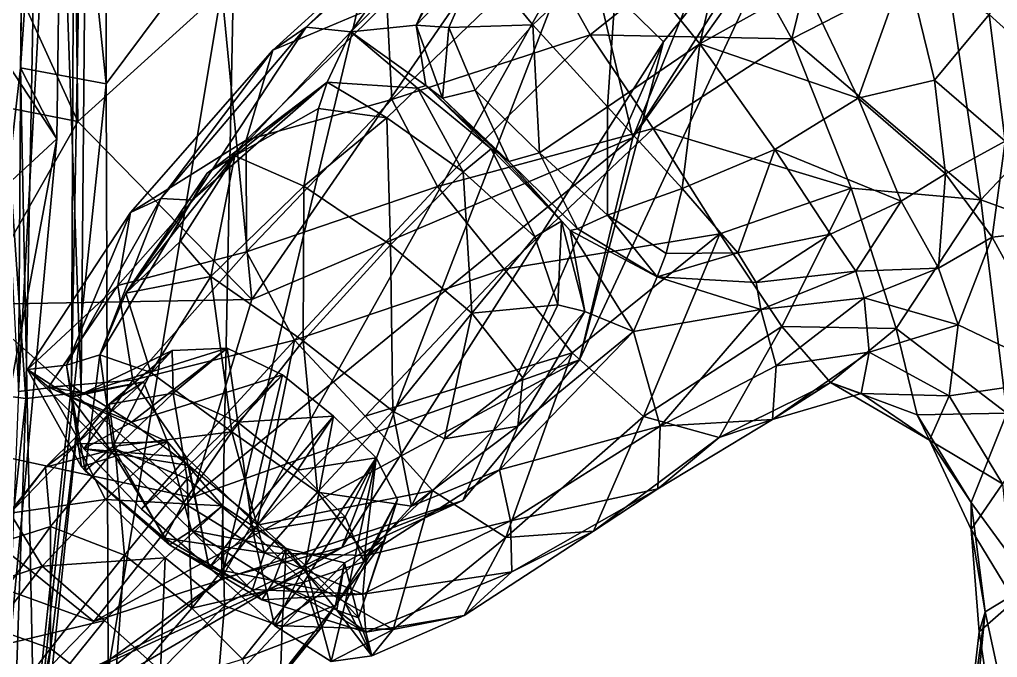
# Model space of a CAD drawing. Extents: x -76 to 76, y -20 to 79.
# Drawn here: x 1.84 to 3.4, y -11.143 to -10.126 of the extents above; entities that cross this region are included whole.
import ezdxf

# ---------------------------------------------------------------- set-up
doc = ezdxf.new("R2010")
doc.units = 0

msp = doc.modelspace()

# ---------------------------------------------------------------- linework, layer by layer
for points in [[(1.8389, -10.7189, 29.5181), (1.8507, -8.9927, 29.7514), (1.749, -9.0634, 29.8014)], [(1.9309, -9.0218, 29.6471), (1.8507, -8.9927, 29.7514), (1.8389, -10.7189, 29.5181)], [(1.9235, -10.7089, 29.4017), (1.9309, -9.0218, 29.6471), (1.8389, -10.7189, 29.5181)], [(1.9309, -9.0218, 29.6471), (1.9235, -10.7089, 29.4017), (1.953, -9.079, 29.5124)], [(2.7095, -9.849, 14.0863), (2.8181, -10.3138, 13.391), (3.3315, -9.0465, 13.2909)], [(2.8181, -10.3138, 13.391), (3.5661, -9.2606, 11.8282), (3.3315, -9.0465, 13.2909)], [(1.8504, -10.7301, 29.0915), (1.6817, -10.7085, 28.9618), (1.7348, -9.0704, 29.2606)], [(1.8808, -9.0927, 29.3714), (1.8504, -10.7301, 29.0915), (1.7348, -9.0704, 29.2606)], [(1.8576, -9.0659, 9.8957), (1.842, -10.2029, 10.6231), (1.9153, -9.1459, 9.7887)], [(1.9787, -10.2282, 10.5714), (1.842, -10.2029, 10.6231), (1.8576, -9.0659, 9.8957)], [(1.9814, -9.0726, 9.8239), (1.9787, -10.2282, 10.5714), (1.8576, -9.0659, 9.8957)], [(2.1836, -9.9529, 10.607), (1.9787, -10.2282, 10.5714), (1.9814, -9.0726, 9.8239)], [(1.8808, -9.0927, 29.3714), (1.953, -9.079, 29.5124), (1.9388, -10.7205, 29.2554)], [(1.9235, -10.7089, 29.4017), (1.9388, -10.7205, 29.2554), (1.953, -9.079, 29.5124)], [(1.8504, -10.7301, 29.0915), (1.8808, -9.0927, 29.3714), (1.9388, -10.7205, 29.2554)], [(1.4253, -9.5928, 9.5305), (1.9153, -9.1459, 9.7887), (1.9001, -10.3159, 10.5526)], [(1.842, -10.2029, 10.6231), (1.9001, -10.3159, 10.5526), (1.9153, -9.1459, 9.7887)], [(3.1134, -9.8516, 11.5283), (3.5661, -9.2606, 11.8282), (2.8181, -10.3138, 13.391)], [(1.4991, -10.6867, 10.4346), (1.4253, -9.5928, 9.5305), (1.9001, -10.3159, 10.5526)], [(2.1836, -9.9529, 10.607), (2.4876, -9.6561, 10.6308), (2.1625, -11.0175, 12.5954)], [(2.1625, -11.0175, 12.5954), (2.4876, -9.6561, 10.6308), (2.7212, -10.0189, 11.1151)], [(2.971, -9.9739, 1.0641), (3.072, -10.1563, 1.179), (3.1573, -9.8081, 1.0605)], [(3.072, -10.1563, 1.179), (3.3164, -10.0309, 1.2458), (3.1573, -9.8081, 1.0605)], [(3.6059, -10.166, 1.4748), (3.6523, -9.8311, 1.5478), (3.3164, -10.0309, 1.2458)], [(1.9332, -10.2882, 18.0919), (1.9274, -9.839, 18.1745), (1.7924, -9.9798, 20.0964)], [(2.163, -10.0802, 15.9315), (1.9274, -9.839, 18.1745), (1.9332, -10.2882, 18.0919)], [(2.7095, -9.849, 14.0863), (2.163, -10.0802, 15.9315), (2.2109, -10.5723, 15.6086)], [(2.8181, -10.3138, 13.391), (2.7095, -9.849, 14.0863), (2.2109, -10.5723, 15.6086)], [(3.1134, -9.8516, 11.5283), (2.867, -10.1614, 11.5342), (2.7212, -10.0189, 11.1151)], [(2.733, -10.6683, 13.0464), (3.1134, -9.8516, 11.5283), (2.8181, -10.3138, 13.391)], [(3.1134, -9.8516, 11.5283), (2.733, -10.6683, 13.0464), (2.867, -10.1614, 11.5342)], [(2.7952, -10.0044, 0.0239), (2.9828, -9.9154, 0.0202), (2.9254, -10.1646, -0.0266)], [(2.9828, -9.9154, 0.0202), (3.0922, -10.0707, -0.0235), (2.9254, -10.1646, -0.0266)], [(2.5114, -9.9463, 0.3821), (2.2975, -10.138, 0.3758), (2.4599, -9.9782, 0.5478)], [(2.2975, -10.138, 0.3758), (2.5114, -9.9463, 0.3821), (2.3688, -10.1452, 0.2475)], [(2.5114, -9.9463, 0.3821), (2.5528, -9.9608, 0.2545), (2.3688, -10.1452, 0.2475)], [(2.1836, -9.9529, 10.607), (1.9815, -11.1649, 12.5867), (1.9787, -10.2282, 10.5714)], [(1.9815, -11.1649, 12.5867), (2.1836, -9.9529, 10.607), (2.1625, -11.0175, 12.5954)], [(2.4729, -10.1349, 0.1645), (2.3688, -10.1452, 0.2475), (2.5528, -9.9608, 0.2545)], [(2.5556, -9.9805, 0.1677), (2.4729, -10.1349, 0.1645), (2.5528, -9.9608, 0.2545)], [(2.4263, -10.0979, 0.7486), (2.4599, -9.9782, 0.5478), (2.2444, -10.1748, 0.5407)], [(2.2975, -10.138, 0.3758), (2.2444, -10.1748, 0.5407), (2.4599, -9.9782, 0.5478)], [(2.7503, -10.1504, 1.0955), (2.971, -9.9739, 1.0641), (2.6774, -10.0186, 0.9156)], [(2.971, -9.9739, 1.0641), (2.7503, -10.1504, 1.0955), (3.072, -10.1563, 1.179)], [(1.9332, -10.2882, 18.0919), (1.7924, -9.9798, 20.0964), (1.5621, -10.2161, 20.1034)], [(2.5556, -9.9805, 0.1677), (2.5732, -10.03, 0.1022), (2.4729, -10.1349, 0.1645)], [(3.486, -9.986, 0.0347), (3.5171, -10.2364, -0.0307), (3.3865, -10.1176, -0.016)], [(2.6586, -10.134, 0.0387), (2.5732, -10.03, 0.1022), (2.7952, -10.0044, 0.0239)], [(2.6586, -10.134, 0.0387), (2.7952, -10.0044, 0.0239), (2.7778, -10.2649, -0.004)], [(2.7952, -10.0044, 0.0239), (2.9254, -10.1646, -0.0266), (2.7778, -10.2649, -0.004)], [(2.3541, -10.968, 12.7098), (2.1625, -11.0175, 12.5954), (2.7212, -10.0189, 11.1151)], [(2.3541, -10.968, 12.7098), (2.7212, -10.0189, 11.1151), (2.867, -10.1614, 11.5342)], [(2.4263, -10.0979, 0.7486), (2.4341, -10.2532, 0.9536), (2.6774, -10.0186, 0.9156)], [(2.7503, -10.1504, 1.0955), (2.6774, -10.0186, 0.9156), (2.4341, -10.2532, 0.9536)], [(2.5732, -10.03, 0.1022), (2.5249, -10.1385, 0.1131), (2.4729, -10.1349, 0.1645)], [(2.5732, -10.03, 0.1022), (2.6586, -10.134, 0.0387), (2.5249, -10.1385, 0.1131)], [(3.3734, -10.4134, 1.2107), (3.3164, -10.0309, 1.2458), (3.072, -10.1563, 1.179)], [(3.1777, -10.251, -0.0242), (3.0922, -10.0707, -0.0235), (3.2539, -10.0371, -0.0136)], [(3.2992, -10.2222, -0.0122), (3.1777, -10.251, -0.0242), (3.2539, -10.0371, -0.0136)], [(3.2992, -10.2222, -0.0122), (3.2539, -10.0371, -0.0136), (3.3865, -10.1176, -0.016)], [(3.6059, -10.166, 1.4748), (3.3164, -10.0309, 1.2458), (3.3734, -10.4134, 1.2107)], [(3.0922, -10.0707, -0.0235), (3.1777, -10.251, -0.0242), (2.9254, -10.1646, -0.0266)], [(2.2109, -10.5723, 15.6086), (2.163, -10.0802, 15.9315), (1.9332, -10.2882, 18.0919)], [(2.4263, -10.0979, 0.7486), (2.2016, -10.3182, 0.7622), (2.4341, -10.2532, 0.9536)], [(2.2016, -10.3182, 0.7622), (2.4263, -10.0979, 0.7486), (2.2444, -10.1748, 0.5407)], [(3.412, -10.3199, -0.0053), (3.2992, -10.2222, -0.0122), (3.3865, -10.1176, -0.016)], [(3.412, -10.3199, -0.0053), (3.3865, -10.1176, -0.016), (3.5171, -10.2364, -0.0307)], [(2.4884, -10.2311, 0.1836), (2.3688, -10.1452, 0.2475), (2.4729, -10.1349, 0.1645)], [(2.5147, -10.2513, 0.1356), (2.4884, -10.2311, 0.1836), (2.4729, -10.1349, 0.1645)], [(2.5147, -10.2513, 0.1356), (2.4729, -10.1349, 0.1645), (2.5249, -10.1385, 0.1131)], [(2.6586, -10.134, 0.0387), (2.567, -10.2382, 0.0732), (2.5249, -10.1385, 0.1131)], [(2.567, -10.2382, 0.0732), (2.6586, -10.134, 0.0387), (2.6695, -10.3385, 0.0405)], [(2.6586, -10.134, 0.0387), (2.7778, -10.2649, -0.004), (2.6695, -10.3385, 0.0405)], [(2.0657, -10.4113, 0.3368), (2.2975, -10.138, 0.3758), (2.1154, -10.414, 0.2351)], [(2.2975, -10.138, 0.3758), (2.0657, -10.4113, 0.3368), (2.2444, -10.1748, 0.5407)], [(2.2975, -10.138, 0.3758), (2.3688, -10.1452, 0.2475), (2.1154, -10.414, 0.2351)], [(2.1154, -10.414, 0.2351), (2.3688, -10.1452, 0.2475), (2.3308, -10.2255, 0.201)], [(2.4749, -10.2353, 0.1745), (2.3308, -10.2255, 0.201), (2.3688, -10.1452, 0.2475)], [(2.4884, -10.2311, 0.1836), (2.4749, -10.2353, 0.1745), (2.3688, -10.1452, 0.2475)], [(2.5066, -10.3921, 1.1317), (2.7503, -10.1504, 1.0955), (2.4341, -10.2532, 0.9536)], [(2.7503, -10.1504, 1.0955), (2.5066, -10.3921, 1.1317), (2.8506, -10.2994, 1.1931)], [(2.567, -10.2382, 0.0732), (2.5147, -10.2513, 0.1356), (2.5249, -10.1385, 0.1131)], [(2.7503, -10.1504, 1.0955), (2.8506, -10.2994, 1.1931), (3.072, -10.1563, 1.179)], [(2.5473, -10.8928, 12.8776), (2.3541, -10.968, 12.7098), (2.867, -10.1614, 11.5342)], [(2.733, -10.6683, 13.0464), (2.5473, -10.8928, 12.8776), (2.867, -10.1614, 11.5342)], [(2.8968, -10.3955, -0.0069), (2.7778, -10.2649, -0.004), (2.9254, -10.1646, -0.0266)], [(3.1662, -10.3948, 1.1459), (3.072, -10.1563, 1.179), (2.8506, -10.2994, 1.1931)], [(3.0445, -10.3331, -0.027), (2.8968, -10.3955, -0.0069), (2.9254, -10.1646, -0.0266)], [(3.1777, -10.251, -0.0242), (3.0445, -10.3331, -0.027), (2.9254, -10.1646, -0.0266)], [(3.1662, -10.3948, 1.1459), (3.3734, -10.4134, 1.2107), (3.072, -10.1563, 1.179)], [(3.6027, -10.4967, 1.3863), (3.6059, -10.166, 1.4748), (3.3734, -10.4134, 1.2107)], [(2.0657, -10.4113, 0.3368), (2.0174, -10.4333, 0.5083), (2.2444, -10.1748, 0.5407)], [(2.2016, -10.3182, 0.7622), (2.2444, -10.1748, 0.5407), (2.0174, -10.4333, 0.5083)], [(1.842, -10.2029, 10.6231), (1.7188, -11.2875, 12.6426), (1.9001, -10.3159, 10.5526)], [(1.8645, -11.3153, 12.6164), (1.7188, -11.2875, 12.6426), (1.842, -10.2029, 10.6231)], [(1.9787, -10.2282, 10.5714), (1.8645, -11.3153, 12.6164), (1.842, -10.2029, 10.6231)], [(1.7671, -10.5803, 18.0664), (1.9332, -10.2882, 18.0919), (1.5621, -10.2161, 20.1034)], [(1.9815, -11.1649, 12.5867), (1.8645, -11.3153, 12.6164), (1.9787, -10.2282, 10.5714)], [(2.1396, -10.371, 0.1888), (2.1154, -10.414, 0.2351), (2.3308, -10.2255, 0.201)], [(2.1396, -10.371, 0.1888), (2.3308, -10.2255, 0.201), (2.1839, -10.3432, 0.1593)], [(2.3308, -10.2255, 0.201), (2.3172, -10.2675, 0.1696), (2.1839, -10.3432, 0.1593)], [(2.426, -10.2825, 0.1391), (2.3172, -10.2675, 0.1696), (2.3308, -10.2255, 0.201)], [(2.4749, -10.2353, 0.1745), (2.426, -10.2825, 0.1391), (2.3308, -10.2255, 0.201)], [(3.1777, -10.251, -0.0242), (3.2992, -10.2222, -0.0122), (3.3169, -10.372, 0.0071)], [(3.2992, -10.2222, -0.0122), (3.412, -10.3199, -0.0053), (3.3169, -10.372, 0.0071)], [(2.426, -10.2825, 0.1391), (2.4749, -10.2353, 0.1745), (2.548, -10.3685, 0.101)], [(2.4749, -10.2353, 0.1745), (2.4884, -10.2311, 0.1836), (2.5926, -10.3321, 0.1378)], [(2.4749, -10.2353, 0.1745), (2.5926, -10.3321, 0.1378), (2.548, -10.3685, 0.101)], [(2.4884, -10.2311, 0.1836), (2.5147, -10.2513, 0.1356), (2.6041, -10.3389, 0.1471)], [(2.4884, -10.2311, 0.1836), (2.6041, -10.3389, 0.1471), (2.5926, -10.3321, 0.1378)], [(2.5147, -10.2513, 0.1356), (2.567, -10.2382, 0.0732), (2.6207, -10.3521, 0.1028)], [(2.567, -10.2382, 0.0732), (2.6695, -10.3385, 0.0405), (2.6207, -10.3521, 0.1028)], [(2.2016, -10.3182, 0.7622), (2.2021, -10.4963, 0.9849), (2.4341, -10.2532, 0.9536)], [(2.5066, -10.3921, 1.1317), (2.4341, -10.2532, 0.9536), (2.2021, -10.4963, 0.9849)], [(2.5147, -10.2513, 0.1356), (2.6207, -10.3521, 0.1028), (2.6041, -10.3389, 0.1471)], [(3.1777, -10.251, -0.0242), (3.2464, -10.4152, 0.004), (3.0445, -10.3331, -0.027)], [(3.2464, -10.4152, 0.004), (3.1777, -10.251, -0.0242), (3.3169, -10.372, 0.0071)], [(2.2935, -10.3914, 0.108), (2.1839, -10.3432, 0.1593), (2.3172, -10.2675, 0.1696)], [(2.426, -10.2825, 0.1391), (2.2935, -10.3914, 0.108), (2.3172, -10.2675, 0.1696)], [(2.7778, -10.4378, 0.0327), (2.6695, -10.3385, 0.0405), (2.7778, -10.2649, -0.004)], [(2.8968, -10.3955, -0.0069), (2.7778, -10.4378, 0.0327), (2.7778, -10.2649, -0.004)], [(2.2109, -10.5723, 15.6086), (1.9332, -10.2882, 18.0919), (1.7671, -10.5803, 18.0664)], [(2.2935, -10.3914, 0.108), (2.426, -10.2825, 0.1391), (2.4318, -10.4851, 0.0632)], [(2.426, -10.2825, 0.1391), (2.548, -10.3685, 0.101), (2.4318, -10.4851, 0.0632)], [(2.5066, -10.3921, 1.1317), (2.6129, -10.5238, 1.2165), (2.8506, -10.2994, 1.1931)], [(2.957, -10.4674, 1.14), (2.8506, -10.2994, 1.1931), (2.6129, -10.5238, 1.2165)], [(2.957, -10.4674, 1.14), (3.1662, -10.3948, 1.1459), (2.8506, -10.2994, 1.1931)], [(1.4991, -10.6867, 10.4346), (1.9001, -10.3159, 10.5526), (1.7977, -11.4111, 12.6298)], [(1.7188, -11.2875, 12.6426), (1.7977, -11.4111, 12.6298), (1.9001, -10.3159, 10.5526)], [(1.9971, -10.5502, 0.7642), (2.2016, -10.3182, 0.7622), (2.0174, -10.4333, 0.5083)], [(2.2016, -10.3182, 0.7622), (1.9971, -10.5502, 0.7642), (2.2021, -10.4963, 0.9849)], [(2.733, -10.6683, 13.0464), (2.8181, -10.3138, 13.391), (2.115, -10.8884, 15.4885)], [(2.8181, -10.3138, 13.391), (2.2109, -10.5723, 15.6086), (2.115, -10.8884, 15.4885)], [(3.412, -10.3199, -0.0053), (3.3912, -10.4728, 0.0286), (3.3169, -10.372, 0.0071)], [(3.412, -10.3199, -0.0053), (3.5361, -10.4569, -0.0097), (3.3912, -10.4728, 0.0286)], [(2.662, -10.4722, 0.0869), (2.548, -10.3685, 0.101), (2.5926, -10.3321, 0.1378)], [(2.7048, -10.4474, 0.1193), (2.5926, -10.3321, 0.1378), (2.6041, -10.3389, 0.1471)], [(2.7048, -10.4474, 0.1193), (2.662, -10.4722, 0.0869), (2.5926, -10.3321, 0.1378)], [(2.8968, -10.3955, -0.0069), (3.0445, -10.3331, -0.027), (2.9858, -10.4981, 0.0207)], [(3.0445, -10.3331, -0.027), (3.1337, -10.4679, 0.0064), (2.9858, -10.4981, 0.0207)], [(3.2464, -10.4152, 0.004), (3.1337, -10.4679, 0.0064), (3.0445, -10.3331, -0.027)], [(2.1396, -10.371, 0.1888), (2.1839, -10.3432, 0.1593), (2.0098, -10.562, 0.1513)], [(2.1839, -10.3432, 0.1593), (2.0971, -10.4791, 0.1346), (2.0098, -10.562, 0.1513)], [(2.1455, -10.5355, 0.092), (2.0971, -10.4791, 0.1346), (2.1839, -10.3432, 0.1593)], [(2.2935, -10.3914, 0.108), (2.1455, -10.5355, 0.092), (2.1839, -10.3432, 0.1593)], [(2.7182, -10.4623, 0.1271), (2.6041, -10.3389, 0.1471), (2.6207, -10.3521, 0.1028)], [(2.7182, -10.4623, 0.1271), (2.7048, -10.4474, 0.1193), (2.6041, -10.3389, 0.1471)], [(2.7303, -10.4596, 0.0878), (2.6207, -10.3521, 0.1028), (2.6695, -10.3385, 0.0405)], [(2.7303, -10.4596, 0.0878), (2.7182, -10.4623, 0.1271), (2.6207, -10.3521, 0.1028)], [(2.7778, -10.4378, 0.0327), (2.7303, -10.4596, 0.0878), (2.6695, -10.3385, 0.0405)], [(2.5617, -10.5939, 0.053), (2.4318, -10.4851, 0.0632), (2.548, -10.3685, 0.101)], [(2.662, -10.4722, 0.0869), (2.5617, -10.5939, 0.053), (2.548, -10.3685, 0.101)], [(2.1396, -10.371, 0.1888), (2.0098, -10.562, 0.1513), (2.1154, -10.414, 0.2351)], [(3.3056, -10.5223, 0.0467), (3.2464, -10.4152, 0.004), (3.3169, -10.372, 0.0071)], [(3.3912, -10.4728, 0.0286), (3.3056, -10.5223, 0.0467), (3.3169, -10.372, 0.0071)], [(2.1455, -10.5355, 0.092), (2.2935, -10.3914, 0.108), (2.2925, -10.638, 0.0437)], [(2.279, -10.6374, 1.1531), (2.5066, -10.3921, 1.1317), (2.2021, -10.4963, 0.9849)], [(2.5066, -10.3921, 1.1317), (2.279, -10.6374, 1.1531), (2.6129, -10.5238, 1.2165)], [(2.2935, -10.3914, 0.108), (2.4318, -10.4851, 0.0632), (2.2925, -10.638, 0.0437)], [(2.7778, -10.4378, 0.0327), (2.8968, -10.3955, -0.0069), (2.8713, -10.4988, 0.0426)], [(2.8968, -10.3955, -0.0069), (2.9858, -10.4981, 0.0207), (2.8713, -10.4988, 0.0426)], [(3.1662, -10.3948, 1.1459), (2.957, -10.4674, 1.14), (3.0559, -10.6154, 0.9724)], [(3.238, -10.6185, 0.9946), (3.1662, -10.3948, 1.1459), (3.0559, -10.6154, 0.9724)], [(3.1662, -10.3948, 1.1459), (3.238, -10.6185, 0.9946), (3.3734, -10.4134, 1.2107)], [(2.0657, -10.4113, 0.3368), (1.9152, -10.6769, 0.2852), (2.0174, -10.4333, 0.5083)], [(1.9152, -10.6769, 0.2852), (2.0657, -10.4113, 0.3368), (1.9685, -10.6606, 0.1899)], [(2.0657, -10.4113, 0.3368), (2.1154, -10.414, 0.2351), (1.9685, -10.6606, 0.1899)], [(2.0098, -10.562, 0.1513), (1.9685, -10.6606, 0.1899), (2.1154, -10.414, 0.2351)], [(3.1739, -10.5269, 0.0574), (3.1337, -10.4679, 0.0064), (3.2464, -10.4152, 0.004)], [(3.3056, -10.5223, 0.0467), (3.1739, -10.5269, 0.0574), (3.2464, -10.4152, 0.004)], [(3.238, -10.6185, 0.9946), (3.4147, -10.7538, 1.0701), (3.3734, -10.4134, 1.2107)], [(3.6027, -10.4967, 1.3863), (3.3734, -10.4134, 1.2107), (3.4147, -10.7538, 1.0701)], [(1.9971, -10.5502, 0.7642), (2.0174, -10.4333, 0.5083), (1.8532, -10.6838, 0.4483)], [(1.9152, -10.6769, 0.2852), (1.8532, -10.6838, 0.4483), (2.0174, -10.4333, 0.5083)], [(2.7303, -10.4596, 0.0878), (2.7778, -10.4378, 0.0327), (2.8572, -10.5364, 0.0801)], [(2.7778, -10.4378, 0.0327), (2.8713, -10.4988, 0.0426), (2.8572, -10.5364, 0.0801)], [(2.662, -10.4722, 0.0869), (2.7048, -10.4474, 0.1193), (2.6985, -10.5809, 0.0858)], [(2.7048, -10.4474, 0.1193), (2.742, -10.5915, 0.1058), (2.6985, -10.5809, 0.0858)], [(2.7048, -10.4474, 0.1193), (2.7182, -10.4623, 0.1271), (2.742, -10.5915, 0.1058)], [(2.7303, -10.4596, 0.0878), (2.8572, -10.5364, 0.0801), (2.7182, -10.4623, 0.1271)], [(2.8572, -10.5364, 0.0801), (2.8195, -10.6235, 0.1369), (2.7182, -10.4623, 0.1271)], [(2.7182, -10.4623, 0.1271), (2.8195, -10.6235, 0.1369), (2.742, -10.5915, 0.1058)], [(3.5361, -10.4569, -0.0097), (3.5147, -10.6979, 0.078), (3.3912, -10.4728, 0.0286)], [(2.5617, -10.5939, 0.053), (2.662, -10.4722, 0.0869), (2.6985, -10.5809, 0.0858)], [(2.7218, -10.6576, 1.1413), (2.957, -10.4674, 1.14), (2.6129, -10.5238, 1.2165)], [(2.7218, -10.6576, 1.1413), (2.8355, -10.7587, 0.9521), (2.957, -10.4674, 1.14)], [(2.8355, -10.7587, 0.9521), (3.0559, -10.6154, 0.9724), (2.957, -10.4674, 1.14)], [(3.0148, -10.5452, 0.0693), (2.9858, -10.4981, 0.0207), (3.1337, -10.4679, 0.0064)], [(3.1739, -10.5269, 0.0574), (3.0148, -10.5452, 0.0693), (3.1337, -10.4679, 0.0064)], [(3.3056, -10.5223, 0.0467), (3.3912, -10.4728, 0.0286), (3.3371, -10.6125, 0.1309)], [(3.3912, -10.4728, 0.0286), (3.5147, -10.6979, 0.078), (3.3371, -10.6125, 0.1309)], [(2.0098, -10.562, 0.1513), (2.0971, -10.4791, 0.1346), (2.1455, -10.5355, 0.092)], [(2.4355, -10.7504, 0.0355), (2.2925, -10.638, 0.0437), (2.4318, -10.4851, 0.0632)], [(2.5617, -10.5939, 0.053), (2.4355, -10.7504, 0.0355), (2.4318, -10.4851, 0.0632)], [(1.9971, -10.5502, 0.7642), (2.0213, -10.701, 1.0072), (2.2021, -10.4963, 0.9849)], [(2.279, -10.6374, 1.1531), (2.2021, -10.4963, 0.9849), (2.0213, -10.701, 1.0072)], [(3.0148, -10.5452, 0.0693), (2.8572, -10.5364, 0.0801), (2.9858, -10.4981, 0.0207)], [(2.8572, -10.5364, 0.0801), (2.8713, -10.4988, 0.0426), (2.9858, -10.4981, 0.0207)], [(2.279, -10.6374, 1.1531), (2.3916, -10.7586, 1.2187), (2.6129, -10.5238, 1.2165)], [(2.7218, -10.6576, 1.1413), (2.6129, -10.5238, 1.2165), (2.3916, -10.7586, 1.2187)], [(3.1739, -10.5269, 0.0574), (3.3056, -10.5223, 0.0467), (3.1871, -10.5697, 0.1427)], [(3.3056, -10.5223, 0.0467), (3.3371, -10.6125, 0.1309), (3.1871, -10.5697, 0.1427)], [(2.0499, -10.6886, 0.1018), (2.0098, -10.562, 0.1513), (2.1455, -10.5355, 0.092)], [(2.0499, -10.6886, 0.1018), (2.1455, -10.5355, 0.092), (2.1788, -10.7836, 0.0617)], [(2.1455, -10.5355, 0.092), (2.2925, -10.638, 0.0437), (2.1788, -10.7836, 0.0617)], [(3.0223, -10.5882, 0.1481), (2.8195, -10.6235, 0.1369), (2.8572, -10.5364, 0.0801)], [(3.0148, -10.5452, 0.0693), (3.0223, -10.5882, 0.1481), (2.8572, -10.5364, 0.0801)], [(3.0148, -10.5452, 0.0693), (3.1739, -10.5269, 0.0574), (3.0223, -10.5882, 0.1481)], [(3.1739, -10.5269, 0.0574), (3.1871, -10.5697, 0.1427), (3.0223, -10.5882, 0.1481)], [(1.8865, -10.7119, 0.7523), (1.9971, -10.5502, 0.7642), (1.8532, -10.6838, 0.4483)], [(1.9971, -10.5502, 0.7642), (1.8865, -10.7119, 0.7523), (2.0213, -10.701, 1.0072)], [(2.0098, -10.562, 0.1513), (2.0499, -10.6886, 0.1018), (1.9685, -10.6606, 0.1899)], [(3.0469, -10.6783, 0.2662), (3.0223, -10.5882, 0.1481), (3.1871, -10.5697, 0.1427)], [(3.1951, -10.6561, 0.279), (3.0469, -10.6783, 0.2662), (3.1871, -10.5697, 0.1427)], [(3.1951, -10.6561, 0.279), (3.1871, -10.5697, 0.1427), (3.3371, -10.6125, 0.1309)], [(2.115, -10.8884, 15.4885), (1.7671, -10.5803, 18.0664), (1.5657, -10.7688, 18.0692)], [(2.115, -10.8884, 15.4885), (2.2109, -10.5723, 15.6086), (1.7671, -10.5803, 18.0664)], [(2.6428, -10.6971, 0.0644), (2.5617, -10.5939, 0.053), (2.6985, -10.5809, 0.0858)], [(2.6428, -10.6971, 0.0644), (2.6985, -10.5809, 0.0858), (2.742, -10.5915, 0.1058)], [(2.4355, -10.7504, 0.0355), (2.5617, -10.5939, 0.053), (2.5181, -10.7944, 0.0515)], [(2.5617, -10.5939, 0.053), (2.6428, -10.6971, 0.0644), (2.5181, -10.7944, 0.0515)], [(2.6349, -10.7743, 0.0842), (2.742, -10.5915, 0.1058), (2.8195, -10.6235, 0.1369)], [(2.6349, -10.7743, 0.0842), (2.6428, -10.6971, 0.0644), (2.742, -10.5915, 0.1058)], [(2.8619, -10.7743, 0.2454), (2.8195, -10.6235, 0.1369), (3.0223, -10.5882, 0.1481)], [(3.0469, -10.6783, 0.2662), (2.8619, -10.7743, 0.2454), (3.0223, -10.5882, 0.1481)], [(2.8355, -10.7587, 0.9521), (2.9561, -10.7922, 0.6951), (3.0559, -10.6154, 0.9724)], [(2.9561, -10.7922, 0.6951), (3.1335, -10.7045, 0.7262), (3.0559, -10.6154, 0.9724)], [(3.238, -10.6185, 0.9946), (3.0559, -10.6154, 0.9724), (3.1335, -10.7045, 0.7262)], [(3.3229, -10.7262, 0.2839), (3.1951, -10.6561, 0.279), (3.3371, -10.6125, 0.1309)], [(3.3229, -10.7262, 0.2839), (3.3371, -10.6125, 0.1309), (3.5147, -10.6979, 0.078)], [(2.6057, -10.8442, 0.1292), (2.6349, -10.7743, 0.0842), (2.8195, -10.6235, 0.1369)], [(2.6057, -10.8442, 0.1292), (2.8195, -10.6235, 0.1369), (2.8619, -10.7743, 0.2454)], [(3.2715, -10.7565, 0.755), (3.238, -10.6185, 0.9946), (3.1335, -10.7045, 0.7262)], [(3.238, -10.6185, 0.9946), (3.2715, -10.7565, 0.755), (3.4147, -10.7538, 1.0701)], [(2.1064, -10.8244, 1.1401), (2.279, -10.6374, 1.1531), (2.0213, -10.701, 1.0072)], [(2.1064, -10.8244, 1.1401), (2.2195, -10.9324, 1.1693), (2.279, -10.6374, 1.1531)], [(2.3153, -10.8797, 0.0524), (2.1788, -10.7836, 0.0617), (2.2925, -10.638, 0.0437)], [(2.2195, -10.9324, 1.1693), (2.3916, -10.7586, 1.2187), (2.279, -10.6374, 1.1531)], [(2.4355, -10.7504, 0.0355), (2.3153, -10.8797, 0.0524), (2.2925, -10.638, 0.0437)], [(1.945, -10.8455, 0.241), (1.9152, -10.6769, 0.2852), (1.9685, -10.6606, 0.1899)], [(1.9432, -10.721, 0.7243), (2.0837, -10.6537, 0.6883), (2.1717, -10.6499, 0.8124)], [(2.0189, -10.7681, 0.9187), (1.9432, -10.721, 0.7243), (2.1717, -10.6499, 0.8124)], [(2.0837, -10.6537, 0.6883), (1.9432, -10.721, 0.7243), (2.0379, -10.7037, 0.5565)], [(1.9891, -10.8066, 0.1479), (1.945, -10.8455, 0.241), (1.9685, -10.6606, 0.1899)], [(2.0499, -10.6886, 0.1018), (1.9891, -10.8066, 0.1479), (1.9685, -10.6606, 0.1899)], [(1.9834, -10.7393, 0.7155), (2.0837, -10.6537, 0.6883), (2.0379, -10.7037, 0.5565)], [(1.9834, -10.7393, 0.7155), (2.0852, -10.7215, 0.8825), (2.0837, -10.6537, 0.6883)], [(2.0189, -10.7681, 0.9187), (2.1717, -10.6499, 0.8124), (2.2597, -10.6923, 0.8625)], [(2.0852, -10.7215, 0.8825), (2.1717, -10.6499, 0.8124), (2.0837, -10.6537, 0.6883)], [(2.0852, -10.7215, 0.8825), (2.1885, -10.7678, 0.9447), (2.1717, -10.6499, 0.8124)], [(2.1885, -10.7678, 0.9447), (2.2597, -10.6923, 0.8625), (2.1717, -10.6499, 0.8124)], [(2.4991, -10.8771, 1.1336), (2.7218, -10.6576, 1.1413), (2.3916, -10.7586, 1.2187)], [(2.7218, -10.6576, 1.1413), (2.4991, -10.8771, 1.1336), (2.6158, -10.9519, 0.9371)], [(2.8355, -10.7587, 0.9521), (2.7218, -10.6576, 1.1413), (2.6158, -10.9519, 0.9371)], [(3.0469, -10.6783, 0.2662), (3.1951, -10.6561, 0.279), (3.0408, -10.7637, 0.4423)], [(3.1951, -10.6561, 0.279), (3.1823, -10.7223, 0.4716), (3.0408, -10.7637, 0.4423)], [(3.1951, -10.6561, 0.279), (3.3229, -10.7262, 0.2839), (3.1823, -10.7223, 0.4716)], [(1.9392, -10.8393, 0.3442), (1.8532, -10.6838, 0.4483), (1.9152, -10.6769, 0.2852)], [(1.945, -10.8455, 0.241), (1.9392, -10.8393, 0.3442), (1.9152, -10.6769, 0.2852)], [(2.733, -10.6683, 13.0464), (2.115, -10.8884, 15.4885), (1.959, -11.0859, 15.4712)], [(2.5473, -10.8928, 12.8776), (2.733, -10.6683, 13.0464), (1.959, -11.0859, 15.4712)], [(3.0469, -10.6783, 0.2662), (3.0408, -10.7637, 0.4423), (2.8619, -10.7743, 0.2454)], [(1.993, -10.8221, 0.4206), (1.9218, -10.7281, 0.5194), (1.8532, -10.6838, 0.4483)], [(1.9392, -10.8393, 0.3442), (1.993, -10.8221, 0.4206), (1.8532, -10.6838, 0.4483)], [(1.8865, -10.7119, 0.7523), (1.8532, -10.6838, 0.4483), (1.9218, -10.7281, 0.5194)], [(2.0499, -10.6886, 0.1018), (2.1788, -10.7836, 0.0617), (1.9891, -10.8066, 0.1479)], [(2.1105, -10.8372, 0.9863), (2.0189, -10.7681, 0.9187), (2.2597, -10.6923, 0.8625)], [(2.1105, -10.8372, 0.9863), (2.2597, -10.6923, 0.8625), (2.2066, -10.917, 0.9783)], [(2.2597, -10.6923, 0.8625), (2.1885, -10.7678, 0.9447), (2.341, -10.7582, 0.8626)], [(2.2597, -10.6923, 0.8625), (2.341, -10.7582, 0.8626), (2.2066, -10.917, 0.9783)], [(1.8504, -10.7301, 29.0915), (1.7206, -11.9341, 28.8486), (1.6817, -10.7085, 28.9618)], [(1.9235, -10.7089, 29.4017), (1.8389, -10.7189, 29.5181), (1.7888, -11.9724, 29.1596)], [(1.9235, -10.7089, 29.4017), (1.7888, -11.9724, 29.1596), (1.9388, -10.7205, 29.2554)], [(1.8865, -10.7119, 0.7523), (1.9431, -10.8105, 0.9939), (2.0213, -10.701, 1.0072)], [(1.9432, -10.721, 0.7243), (2.0189, -10.7681, 0.9187), (1.8865, -10.7119, 0.7523)], [(1.9432, -10.721, 0.7243), (1.8865, -10.7119, 0.7523), (1.9218, -10.7281, 0.5194)], [(2.0189, -10.7681, 0.9187), (1.9431, -10.8105, 0.9939), (1.8865, -10.7119, 0.7523)], [(1.9432, -10.721, 0.7243), (1.9218, -10.7281, 0.5194), (2.0379, -10.7037, 0.5565)], [(2.0765, -10.7993, 0.4835), (2.0379, -10.7037, 0.5565), (1.9218, -10.7281, 0.5194)], [(1.9315, -10.8023, 0.537), (1.9834, -10.7393, 0.7155), (2.0379, -10.7037, 0.5565)], [(1.9315, -10.8023, 0.537), (2.0379, -10.7037, 0.5565), (2.0765, -10.7993, 0.4835)], [(2.1064, -10.8244, 1.1401), (2.0213, -10.701, 1.0072), (1.9431, -10.8105, 0.9939)], [(2.6428, -10.6971, 0.0644), (2.6349, -10.7743, 0.0842), (2.5181, -10.7944, 0.0515)], [(2.9561, -10.7922, 0.6951), (3.0408, -10.7637, 0.4423), (3.1335, -10.7045, 0.7262)], [(3.0408, -10.7637, 0.4423), (3.1823, -10.7223, 0.4716), (3.1335, -10.7045, 0.7262)], [(3.2715, -10.7565, 0.755), (3.1335, -10.7045, 0.7262), (3.2915, -10.7965, 0.4953)], [(3.1335, -10.7045, 0.7262), (3.1823, -10.7223, 0.4716), (3.2915, -10.7965, 0.4953)], [(3.4077, -10.8661, 0.2939), (3.3229, -10.7262, 0.2839), (3.5147, -10.6979, 0.078)], [(1.7888, -11.9724, 29.1596), (1.8083, -11.9575, 29.0146), (1.9388, -10.7205, 29.2554)], [(1.8504, -10.7301, 29.0915), (1.9388, -10.7205, 29.2554), (1.8083, -11.9575, 29.0146)], [(2.0852, -10.7215, 0.8825), (1.9834, -10.7393, 0.7155), (1.9931, -10.8104, 0.9305)], [(2.0852, -10.7215, 0.8825), (1.9931, -10.8104, 0.9305), (2.1077, -10.8586, 1.0015)], [(2.1885, -10.7678, 0.9447), (2.0852, -10.7215, 0.8825), (2.1077, -10.8586, 1.0015)], [(3.3229, -10.7262, 0.2839), (3.2915, -10.7965, 0.4953), (3.1823, -10.7223, 0.4716)], [(3.3229, -10.7262, 0.2839), (3.4077, -10.8661, 0.2939), (3.2915, -10.7965, 0.4953)], [(1.7206, -11.9341, 28.8486), (1.8504, -10.7301, 29.0915), (1.8083, -11.9575, 29.0146)], [(1.9834, -10.7393, 0.7155), (1.9315, -10.8023, 0.537), (1.8818, -10.8398, 0.7351)], [(1.9834, -10.7393, 0.7155), (1.8818, -10.8398, 0.7351), (1.9931, -10.8104, 0.9305)], [(1.993, -10.8221, 0.4206), (2.0765, -10.7993, 0.4835), (1.9218, -10.7281, 0.5194)], [(2.1885, -10.7678, 0.9447), (2.2834, -10.8448, 0.9419), (2.341, -10.7582, 0.8626)], [(2.2957, -10.9963, 0.9462), (2.2066, -10.917, 0.9783), (2.341, -10.7582, 0.8626)], [(2.4991, -10.8771, 1.1336), (2.3916, -10.7586, 1.2187), (2.2195, -10.9324, 1.1693)], [(2.4092, -10.8248, 0.8365), (2.341, -10.7582, 0.8626), (2.2834, -10.8448, 0.9419)], [(2.4092, -10.8248, 0.8365), (2.2957, -10.9963, 0.9462), (2.341, -10.7582, 0.8626)], [(2.3153, -10.8797, 0.0524), (2.4355, -10.7504, 0.0355), (2.4653, -10.9018, 0.0634)], [(2.4355, -10.7504, 0.0355), (2.5181, -10.7944, 0.0515), (2.4653, -10.9018, 0.0634)], [(2.8355, -10.7587, 0.9521), (2.6158, -10.9519, 0.9371), (2.7558, -10.9421, 0.6686)], [(2.9561, -10.7922, 0.6951), (2.8355, -10.7587, 0.9521), (2.7558, -10.9421, 0.6686)], [(3.2715, -10.7565, 0.755), (3.3577, -10.8959, 0.7805), (3.4147, -10.7538, 1.0701)], [(3.2715, -10.7565, 0.755), (3.2915, -10.7965, 0.4953), (3.3577, -10.8959, 0.7805)], [(3.4529, -11.0263, 1.0669), (3.4147, -10.7538, 1.0701), (3.3577, -10.8959, 0.7805)], [(1.959, -11.0859, 15.4712), (1.5657, -10.7688, 18.0692), (1.4651, -10.9074, 18.0715)], [(1.959, -11.0859, 15.4712), (2.115, -10.8884, 15.4885), (1.5657, -10.7688, 18.0692)], [(2.0189, -10.7681, 0.9187), (2.1105, -10.8372, 0.9863), (1.9431, -10.8105, 0.9939)], [(2.1885, -10.7678, 0.9447), (2.1077, -10.8586, 1.0015), (2.2124, -10.9431, 0.9974)], [(2.2834, -10.8448, 0.9419), (2.1885, -10.7678, 0.9447), (2.2124, -10.9431, 0.9974)], [(2.6349, -10.7743, 0.0842), (2.6057, -10.8442, 0.1292), (2.4653, -10.9018, 0.0634)], [(2.6349, -10.7743, 0.0842), (2.4653, -10.9018, 0.0634), (2.5181, -10.7944, 0.0515)], [(2.6234, -10.9255, 0.2162), (2.6057, -10.8442, 0.1292), (2.8619, -10.7743, 0.2454)], [(2.6234, -10.9255, 0.2162), (2.8619, -10.7743, 0.2454), (2.8581, -10.8741, 0.4106)], [(3.0408, -10.7637, 0.4423), (2.9561, -10.7922, 0.6951), (2.8581, -10.8741, 0.4106)], [(3.0408, -10.7637, 0.4423), (2.8581, -10.8741, 0.4106), (2.8619, -10.7743, 0.2454)], [(2.1788, -10.7836, 0.0617), (2.1016, -10.8968, 0.1169), (1.9891, -10.8066, 0.1479)], [(2.2308, -10.9764, 0.1043), (2.1016, -10.8968, 0.1169), (2.1788, -10.7836, 0.0617)], [(2.3153, -10.8797, 0.0524), (2.2308, -10.9764, 0.1043), (2.1788, -10.7836, 0.0617)], [(1.9315, -10.8023, 0.537), (1.8257, -10.9133, 0.5266), (1.8818, -10.8398, 0.7351)], [(1.9315, -10.8023, 0.537), (1.9776, -10.8912, 0.4407), (1.8257, -10.9133, 0.5266)], [(1.9776, -10.8912, 0.4407), (1.9315, -10.8023, 0.537), (2.0765, -10.7993, 0.4835)], [(1.9776, -10.8912, 0.4407), (2.0765, -10.7993, 0.4835), (2.1641, -10.9012, 0.4514)], [(1.993, -10.8221, 0.4206), (2.1148, -10.9407, 0.3849), (2.0765, -10.7993, 0.4835)], [(2.1148, -10.9407, 0.3849), (2.1641, -10.9012, 0.4514), (2.0765, -10.7993, 0.4835)], [(2.9561, -10.7922, 0.6951), (2.7558, -10.9421, 0.6686), (2.8581, -10.8741, 0.4106)], [(3.2915, -10.7965, 0.4953), (3.3577, -10.939, 0.5175), (3.3577, -10.8959, 0.7805)], [(3.4077, -10.8661, 0.2939), (3.3577, -10.939, 0.5175), (3.2915, -10.7965, 0.4953)], [(1.8899, -10.9342, 0.9345), (1.9931, -10.8104, 0.9305), (1.8818, -10.8398, 0.7351)], [(1.8899, -10.9342, 0.9345), (2.0077, -10.9799, 1.0078), (1.9931, -10.8104, 0.9305)], [(2.1105, -10.8372, 0.9863), (2.0349, -10.9065, 1.0866), (1.9431, -10.8105, 0.9939)], [(2.0349, -10.9065, 1.0866), (2.1064, -10.8244, 1.1401), (1.9431, -10.8105, 0.9939)], [(1.945, -10.8455, 0.241), (1.9891, -10.8066, 0.1479), (2.0717, -10.9528, 0.2085)], [(1.9891, -10.8066, 0.1479), (2.1016, -10.8968, 0.1169), (2.0717, -10.9528, 0.2085)], [(2.0077, -10.9799, 1.0078), (2.1077, -10.8586, 1.0015), (1.9931, -10.8104, 0.9305)], [(1.993, -10.8221, 0.4206), (1.9392, -10.8393, 0.3442), (2.0793, -10.9635, 0.3075)], [(2.1148, -10.9407, 0.3849), (1.993, -10.8221, 0.4206), (2.0793, -10.9635, 0.3075)], [(2.1064, -10.8244, 1.1401), (2.0349, -10.9065, 1.0866), (2.1426, -11.0003, 1.0839)], [(2.2195, -10.9324, 1.1693), (2.1064, -10.8244, 1.1401), (2.1426, -11.0003, 1.0839)], [(2.3596, -10.9191, 0.9141), (2.4092, -10.8248, 0.8365), (2.2834, -10.8448, 0.9419)], [(2.2957, -10.9963, 0.9462), (2.4092, -10.8248, 0.8365), (2.3598, -11.0567, 0.8458)], [(2.3596, -10.9191, 0.9141), (2.3893, -10.9908, 0.8271), (2.4092, -10.8248, 0.8365)], [(2.4092, -10.8248, 0.8365), (2.4432, -10.8912, 0.7629), (2.3598, -11.0567, 0.8458)], [(2.3893, -10.9908, 0.8271), (2.4432, -10.8912, 0.7629), (2.4092, -10.8248, 0.8365)], [(1.7775, -10.9701, 0.7394), (1.8899, -10.9342, 0.9345), (1.8818, -10.8398, 0.7351)], [(1.7775, -10.9701, 0.7394), (1.8818, -10.8398, 0.7351), (1.8257, -10.9133, 0.5266)], [(1.9392, -10.8393, 0.3442), (1.945, -10.8455, 0.241), (2.0793, -10.9635, 0.3075)], [(1.945, -10.8455, 0.241), (2.0717, -10.9528, 0.2085), (2.0793, -10.9635, 0.3075)], [(2.0349, -10.9065, 1.0866), (2.1105, -10.8372, 0.9863), (2.1426, -11.0003, 1.0839)], [(2.1105, -10.8372, 0.9863), (2.2066, -10.917, 0.9783), (2.1426, -11.0003, 1.0839)], [(2.3596, -10.9191, 0.9141), (2.2834, -10.8448, 0.9419), (2.2124, -10.9431, 0.9974)], [(2.6057, -10.8442, 0.1292), (2.3933, -10.9804, 0.1089), (2.4653, -10.9018, 0.0634)], [(2.6057, -10.8442, 0.1292), (2.6234, -10.9255, 0.2162), (2.3933, -10.9804, 0.1089)], [(2.0077, -10.9799, 1.0078), (2.115, -11.0647, 1.0053), (2.1077, -10.8586, 1.0015)], [(2.115, -11.0647, 1.0053), (2.2124, -10.9431, 0.9974), (2.1077, -10.8586, 1.0015)], [(3.4077, -10.8661, 0.2939), (3.4268, -11.0531, 0.3218), (3.3577, -10.939, 0.5175)], [(2.3278, -11.0372, 1.101), (2.4991, -10.8771, 1.1336), (2.2195, -10.9324, 1.1693)], [(2.2308, -10.9764, 0.1043), (2.3153, -10.8797, 0.0524), (2.3933, -10.9804, 0.1089)], [(2.3153, -10.8797, 0.0524), (2.4653, -10.9018, 0.0634), (2.3933, -10.9804, 0.1089)], [(2.3278, -11.0372, 1.101), (2.4361, -11.0986, 0.9307), (2.4991, -10.8771, 1.1336)], [(2.4361, -11.0986, 0.9307), (2.6158, -10.9519, 0.9371), (2.4991, -10.8771, 1.1336)], [(2.6254, -11.0068, 0.3797), (2.6234, -10.9255, 0.2162), (2.8581, -10.8741, 0.4106)], [(2.6254, -11.0068, 0.3797), (2.8581, -10.8741, 0.4106), (2.7558, -10.9421, 0.6686)], [(1.9776, -10.8912, 0.4407), (1.8767, -10.9976, 0.4169), (1.8257, -10.9133, 0.5266)], [(2.3541, -10.968, 12.7098), (2.5473, -10.8928, 12.8776), (1.8264, -11.2228, 15.4564)], [(2.5473, -10.8928, 12.8776), (1.959, -11.0859, 15.4712), (1.8264, -11.2228, 15.4564)], [(1.9776, -10.8912, 0.4407), (2.0727, -10.9845, 0.4036), (1.8767, -10.9976, 0.4169)], [(2.0727, -10.9845, 0.4036), (1.9776, -10.8912, 0.4407), (2.1641, -10.9012, 0.4514)], [(2.0717, -10.9528, 0.2085), (2.1016, -10.8968, 0.1169), (2.2308, -10.9764, 0.1043)], [(2.3807, -11.0799, 0.633), (2.3598, -11.0567, 0.8458), (2.4432, -10.8912, 0.7629)], [(2.4221, -10.9566, 0.6205), (2.3807, -11.0799, 0.633), (2.4432, -10.8912, 0.7629)], [(2.4221, -10.9566, 0.6205), (2.4432, -10.8912, 0.7629), (2.3893, -10.9908, 0.8271)], [(3.3799, -11.0704, 0.8023), (3.4529, -11.0263, 1.0669), (3.3577, -10.8959, 0.7805)], [(3.3799, -11.0704, 0.8023), (3.3577, -10.8959, 0.7805), (3.3577, -10.939, 0.5175)], [(1.8264, -11.2228, 15.4564), (1.959, -11.0859, 15.4712), (1.4651, -10.9074, 18.0715)], [(1.7212, -11.0492, 0.5344), (1.8257, -10.9133, 0.5266), (1.8767, -10.9976, 0.4169)], [(2.1674, -11.0607, 0.4028), (2.0727, -10.9845, 0.4036), (2.1641, -10.9012, 0.4514)], [(2.2653, -10.9697, 0.4418), (2.1641, -10.9012, 0.4514), (2.1148, -10.9407, 0.3849)], [(2.2653, -10.9697, 0.4418), (2.1674, -11.0607, 0.4028), (2.1641, -10.9012, 0.4514)], [(2.247, -11.0923, 1.0397), (2.1426, -11.0003, 1.0839), (2.2066, -10.917, 0.9783)], [(2.2957, -10.9963, 0.9462), (2.247, -11.0923, 1.0397), (2.2066, -10.917, 0.9783)], [(2.2939, -11.023, 0.9676), (2.3596, -10.9191, 0.9141), (2.2124, -10.9431, 0.9974)], [(2.3596, -10.9191, 0.9141), (2.2939, -11.023, 0.9676), (2.3893, -10.9908, 0.8271)], [(2.6234, -10.9255, 0.2162), (2.6254, -11.0068, 0.3797), (2.3879, -11.0422, 0.1934)], [(2.6234, -10.9255, 0.2162), (2.3879, -11.0422, 0.1934), (2.3933, -10.9804, 0.1089)], [(1.8899, -10.9342, 0.9345), (1.7775, -10.9701, 0.7394), (1.7784, -11.0897, 0.8889)], [(1.8899, -10.9342, 0.9345), (1.7784, -11.0897, 0.8889), (1.8897, -11.1291, 0.9616)], [(2.0077, -10.9799, 1.0078), (1.8899, -10.9342, 0.9345), (1.8897, -11.1291, 0.9616)], [(2.1148, -10.9407, 0.3849), (2.0793, -10.9635, 0.3075), (2.2268, -11.0513, 0.2887)], [(2.2452, -11.022, 0.3694), (2.1148, -10.9407, 0.3849), (2.2268, -11.0513, 0.2887)], [(2.2452, -11.022, 0.3694), (2.2653, -10.9697, 0.4418), (2.1148, -10.9407, 0.3849)], [(2.2939, -11.023, 0.9676), (2.2124, -10.9431, 0.9974), (2.115, -11.0647, 1.0053)], [(2.3278, -11.0372, 1.101), (2.2195, -10.9324, 1.1693), (2.1426, -11.0003, 1.0839)], [(2.5491, -11.0765, 0.6541), (2.6254, -11.0068, 0.3797), (2.7558, -10.9421, 0.6686)], [(2.5491, -11.0765, 0.6541), (2.7558, -10.9421, 0.6686), (2.6158, -10.9519, 0.9371)], [(3.4268, -11.0531, 0.3218), (3.3703, -11.1024, 0.5426), (3.3577, -10.939, 0.5175)], [(3.3703, -11.1024, 0.5426), (3.3799, -11.0704, 0.8023), (3.3577, -10.939, 0.5175)], [(2.2116, -11.0348, 0.1917), (2.0717, -10.9528, 0.2085), (2.2308, -10.9764, 0.1043)], [(2.0717, -10.9528, 0.2085), (2.2116, -11.0348, 0.1917), (2.0793, -10.9635, 0.3075)], [(2.3443, -11.0601, 0.647), (2.4221, -10.9566, 0.6205), (2.3893, -10.9908, 0.8271)], [(2.4221, -10.9566, 0.6205), (2.3443, -11.0601, 0.647), (2.3585, -10.9924, 0.4874)], [(2.3807, -11.0799, 0.633), (2.4221, -10.9566, 0.6205), (2.3585, -10.9924, 0.4874)], [(2.4361, -11.0986, 0.9307), (2.5491, -11.0765, 0.6541), (2.6158, -10.9519, 0.9371)], [(2.3541, -10.968, 12.7098), (1.8264, -11.2228, 15.4564), (1.7243, -11.3349, 15.4609)], [(2.1625, -11.0175, 12.5954), (2.3541, -10.968, 12.7098), (1.7243, -11.3349, 15.4609)], [(2.2116, -11.0348, 0.1917), (2.2268, -11.0513, 0.2887), (2.0793, -10.9635, 0.3075)], [(2.1674, -11.0607, 0.4028), (2.2653, -10.9697, 0.4418), (2.2589, -11.0944, 0.4725)], [(2.2116, -11.0348, 0.1917), (2.2308, -10.9764, 0.1043), (2.3879, -11.0422, 0.1934)], [(2.2308, -10.9764, 0.1043), (2.3933, -10.9804, 0.1089), (2.3879, -11.0422, 0.1934)], [(2.2452, -11.022, 0.3694), (2.3465, -11.0677, 0.4326), (2.2653, -10.9697, 0.4418)], [(2.2653, -10.9697, 0.4418), (2.3585, -10.9924, 0.4874), (2.2589, -11.0944, 0.4725)], [(2.3465, -11.0677, 0.4326), (2.3585, -10.9924, 0.4874), (2.2653, -10.9697, 0.4418)], [(2.0727, -10.9845, 0.4036), (1.976, -11.0843, 0.3778), (1.8767, -10.9976, 0.4169)], [(2.0077, -10.9799, 1.0078), (1.8897, -11.1291, 0.9616), (1.9914, -11.2083, 0.9614)], [(2.0651, -11.1648, 0.3815), (1.976, -11.0843, 0.3778), (2.0727, -10.9845, 0.4036)], [(2.115, -11.0647, 1.0053), (2.0077, -10.9799, 1.0078), (1.9914, -11.2083, 0.9614)], [(2.1674, -11.0607, 0.4028), (2.0651, -11.1648, 0.3815), (2.0727, -10.9845, 0.4036)], [(2.3443, -11.0601, 0.647), (2.2589, -11.0944, 0.4725), (2.3585, -10.9924, 0.4874)], [(2.2939, -11.023, 0.9676), (2.3194, -11.0988, 0.8708), (2.3893, -10.9908, 0.8271)], [(2.3443, -11.0601, 0.647), (2.3893, -10.9908, 0.8271), (2.3194, -11.0988, 0.8708)], [(2.3465, -11.0677, 0.4326), (2.3807, -11.0799, 0.633), (2.3585, -10.9924, 0.4874)], [(1.7715, -11.1333, 0.4311), (1.7212, -11.0492, 0.5344), (1.8767, -10.9976, 0.4169)], [(1.7715, -11.1333, 0.4311), (1.8767, -10.9976, 0.4169), (1.976, -11.0843, 0.3778)], [(2.247, -11.0923, 1.0397), (2.3278, -11.0372, 1.101), (2.1426, -11.0003, 1.0839)], [(2.247, -11.0923, 1.0397), (2.2957, -10.9963, 0.9462), (2.3372, -11.1499, 0.9084)], [(2.2957, -10.9963, 0.9462), (2.3598, -11.0567, 0.8458), (2.3372, -11.1499, 0.9084)], [(2.6254, -11.0068, 0.3797), (2.3925, -11.1028, 0.3414), (2.3879, -11.0422, 0.1934)], [(2.6254, -11.0068, 0.3797), (2.5491, -11.0765, 0.6541), (2.3925, -11.1028, 0.3414)], [(1.9815, -11.1649, 12.5867), (2.1625, -11.0175, 12.5954), (1.7243, -11.3349, 15.4609)], [(2.1957, -11.1459, 0.9732), (2.2939, -11.023, 0.9676), (2.115, -11.0647, 1.0053)], [(2.2939, -11.023, 0.9676), (2.1957, -11.1459, 0.9732), (2.3194, -11.0988, 0.8708)], [(2.2452, -11.022, 0.3694), (2.2268, -11.0513, 0.2887), (2.3925, -11.1028, 0.3414)], [(2.3465, -11.0677, 0.4326), (2.2452, -11.022, 0.3694), (2.3925, -11.1028, 0.3414)], [(2.2116, -11.0348, 0.1917), (2.3879, -11.0422, 0.1934), (2.2268, -11.0513, 0.2887)], [(2.3278, -11.0372, 1.101), (2.247, -11.0923, 1.0397), (2.4361, -11.0986, 0.9307)], [(3.4529, -11.0263, 1.0669), (3.3799, -11.0704, 0.8023), (3.4268, -11.2875, 1.0836)], [(2.3879, -11.0422, 0.1934), (2.3925, -11.1028, 0.3414), (2.2268, -11.0513, 0.2887)], [(3.4268, -11.0531, 0.3218), (3.4021, -11.3103, 0.3634), (3.3703, -11.1024, 0.5426)], [(2.1957, -11.1459, 0.9732), (2.115, -11.0647, 1.0053), (1.9914, -11.2083, 0.9614)], [(2.0651, -11.1648, 0.3815), (2.1674, -11.0607, 0.4028), (2.155, -11.2052, 0.4651)], [(2.1674, -11.0607, 0.4028), (2.2589, -11.0944, 0.4725), (2.155, -11.2052, 0.4651)], [(2.3443, -11.0601, 0.647), (2.2564, -11.1714, 0.6658), (2.2589, -11.0944, 0.4725)], [(2.2564, -11.1714, 0.6658), (2.3443, -11.0601, 0.647), (2.3194, -11.0988, 0.8708)], [(2.4022, -11.1407, 0.6445), (2.3372, -11.1499, 0.9084), (2.3598, -11.0567, 0.8458)], [(2.3807, -11.0799, 0.633), (2.3465, -11.0677, 0.4326), (2.4022, -11.1407, 0.6445)], [(2.3465, -11.0677, 0.4326), (2.3925, -11.1028, 0.3414), (2.4022, -11.1407, 0.6445)], [(2.3807, -11.0799, 0.633), (2.4022, -11.1407, 0.6445), (2.3598, -11.0567, 0.8458)], [(3.3799, -11.0704, 0.8023), (3.3703, -11.1024, 0.5426), (3.3443, -11.329, 0.5721)], [(3.3566, -11.3101, 0.8245), (3.3799, -11.0704, 0.8023), (3.3443, -11.329, 0.5721)], [(3.3799, -11.0704, 0.8023), (3.3566, -11.3101, 0.8245), (3.4268, -11.2875, 1.0836)], [(1.8689, -11.2171, 0.396), (1.7715, -11.1333, 0.4311), (1.976, -11.0843, 0.3778)], [(1.8689, -11.2171, 0.396), (1.976, -11.0843, 0.3778), (2.0651, -11.1648, 0.3815)], [(2.5491, -11.0765, 0.6541), (2.4022, -11.1407, 0.6445), (2.3925, -11.1028, 0.3414)], [(2.5491, -11.0765, 0.6541), (2.4361, -11.0986, 0.9307), (2.4022, -11.1407, 0.6445)], [(1.755, -11.3036, 0.8611), (1.8897, -11.1291, 0.9616), (1.7784, -11.0897, 0.8889)], [(2.2564, -11.1714, 0.6658), (2.155, -11.2052, 0.4651), (2.2589, -11.0944, 0.4725)], [(2.1957, -11.1459, 0.9732), (2.2176, -11.2237, 0.8737), (2.3194, -11.0988, 0.8708)], [(2.2564, -11.1714, 0.6658), (2.3194, -11.0988, 0.8708), (2.2176, -11.2237, 0.8737)], [(2.247, -11.0923, 1.0397), (2.3372, -11.1499, 0.9084), (2.4361, -11.0986, 0.9307)], [(2.4361, -11.0986, 0.9307), (2.3372, -11.1499, 0.9084), (2.4022, -11.1407, 0.6445)], [(3.4021, -11.3103, 0.3634), (3.3443, -11.329, 0.5721), (3.3703, -11.1024, 0.5426)], [(1.755, -11.3036, 0.8611), (1.842, -11.3729, 0.8616), (1.8897, -11.1291, 0.9616)], [(1.842, -11.3729, 0.8616), (1.9914, -11.2083, 0.9614), (1.8897, -11.1291, 0.9616)], [(1.7715, -11.1333, 0.4311), (1.8689, -11.2171, 0.396), (1.6622, -11.2932, 0.4216)]]:
    msp.add_3dface(points)

doc.saveas('drawing.dxf')
